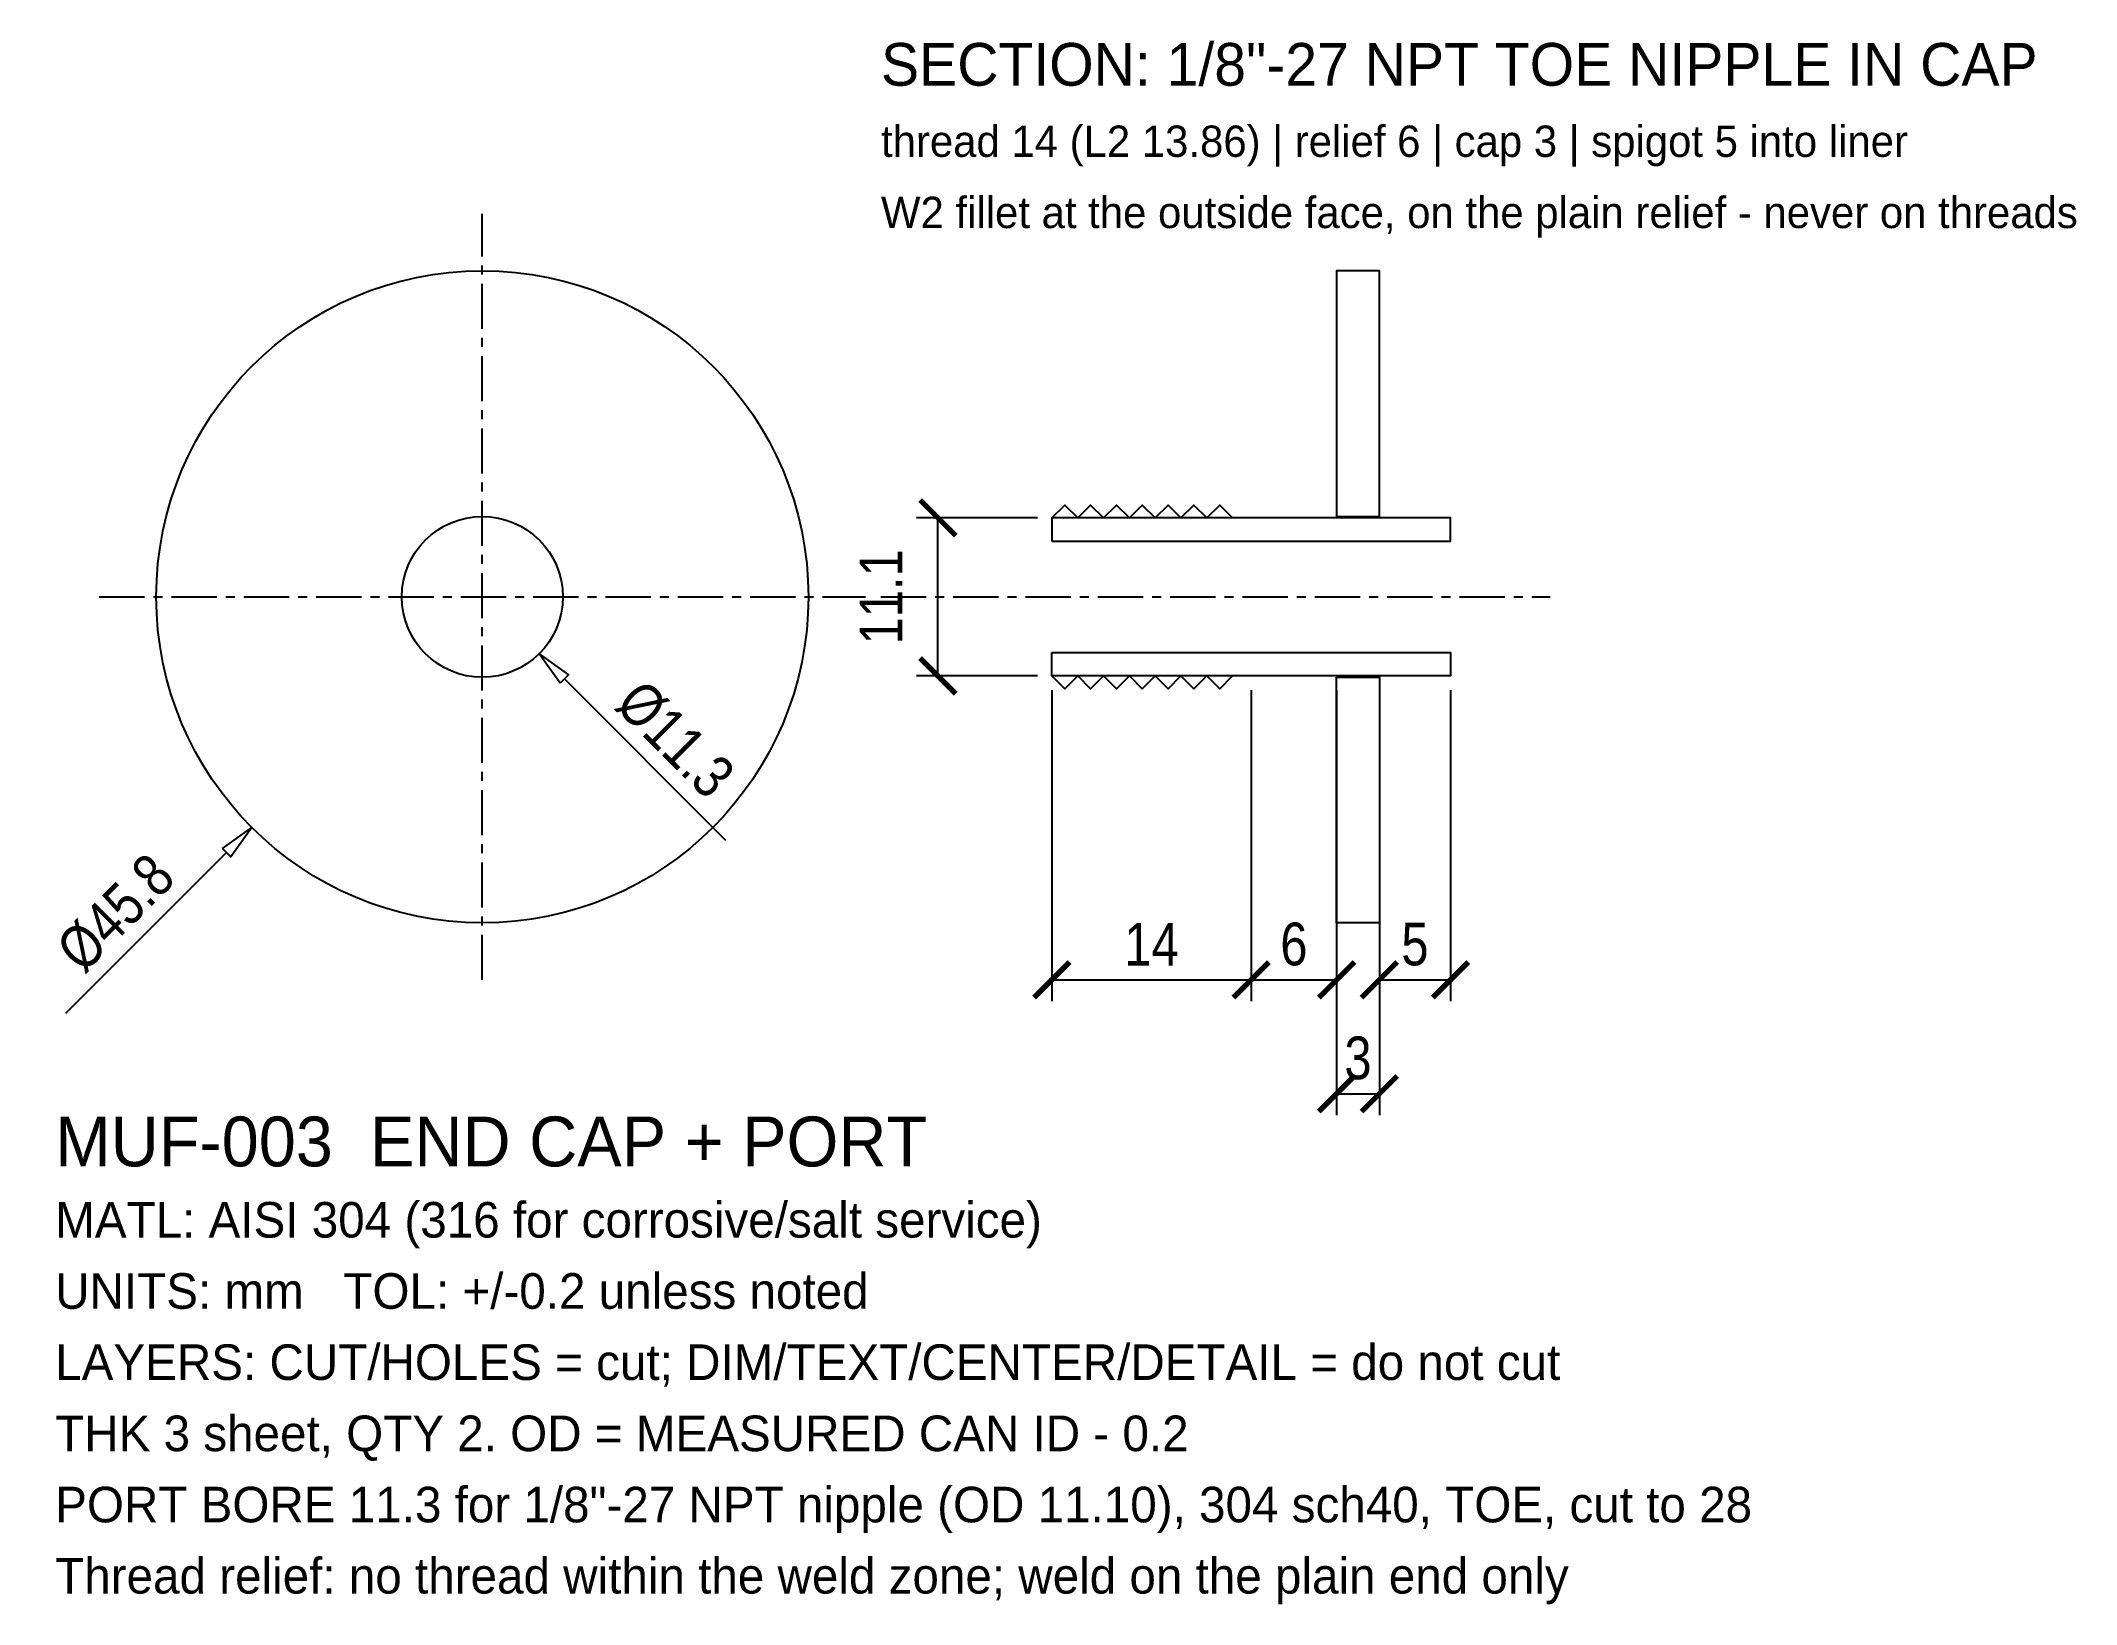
# Model space of a CAD drawing. Header units: millimetres. Extents: x -31 to 112, y -71 to 39.
import ezdxf

# ---------------------------------------------------------------- set-up
doc = ezdxf.new("R2010")
doc.units = ezdxf.units.MM
doc.linetypes.add('CENTER', pattern=[5.08, 3.175, -0.635, 0.635, -0.635])
for name, color, linetype in [('CENTER', 4, 'CENTER'), ('CUT', 7, 'Continuous'), ('DETAIL', 8, 'Continuous'), ('DIM', 3, 'Continuous'), ('TEXT', 2, 'Continuous')]:
    doc.layers.add(name, color=color, linetype=linetype)
doc.styles.add('OpenSansCondensed-Light', font='OpenSansCondensed-Light.ttf')
doc.dimstyles.new('EZ_RADIUS', dxfattribs={"dimtxt": 0.25, "dimasz": 0.25, "dimexe": 0.375, "dimexo": 0.125, "dimgap": 0.1, "dimtad": 1, "dimlfac": 100, "dimzin": 12, "dimdsep": 46, "dimtxsty": 'OpenSansCondensed-Light', "dimblk": 'CLOSEDBLANK', "dimcen": 0, "dimazin": 3, "dimtfac": 0.5, "dimtofl": 0, "dimtmove": 1, "dimatfit": 3})
doc.dimstyles.new('EZDXF', dxfattribs={"dimtxt": 0.25, "dimasz": 0.175, "dimexe": 0.375, "dimexo": 0.125, "dimgap": 0.1, "dimtad": 1, "dimlfac": 100, "dimzin": 12, "dimdsep": 46, "dimtxsty": 'OpenSansCondensed-Light', "dimblk": 'ARCHTICK', "dimcen": 2.5, "dimazin": 3, "dimtfac": 0.5, "dimtmove": 2, "dimatfit": 3})

# ---------------------------------------------------------------- blocks, each defined once
blk = doc.blocks.new('_CLOSEDBLANK')
at = {"color": 0, "linetype": 'BYBLOCK'}
blk.add_lwpolyline([(-1, 0.164), (0, 0), (-1, -0.164)], close=True, dxfattribs=at)
blk = doc.blocks.new('*D1')
blk.add_line((-17.96, -17.96), (-29.27, -29.27))
at = {"layer": 'Defpoints'}
for p in [(0, 0), (-16.19, -16.19)]:
    blk.add_point(p, dxfattribs=at)
at = {"layer": 'DIM', "xscale": 2.5, "yscale": 2.5, "rotation": 45}
blk.add_blockref('_CLOSEDBLANK', (-16.19, -16.19), dxfattribs=at)
at = {"layer": 'DIM', "insert": (-25.74, -22.2), "char_height": 3, "attachment_point": 5, "rotation": 45, "style": 'OpenSansCondensed-Light'}
blk.add_mtext('%%c45.8', dxfattribs=at)
blk = doc.blocks.new('*D2')
blk.add_line((5.76, -5.76), (17.08, -17.08))
at = {"layer": 'Defpoints'}
for p in [(0, 0), (4, -4)]:
    blk.add_point(p, dxfattribs=at)
at = {"layer": 'DIM', "xscale": 2.5, "yscale": 2.5, "rotation": 135}
blk.add_blockref('_CLOSEDBLANK', (4, -4), dxfattribs=at)
at = {"layer": 'DIM', "insert": (13.54, -10.01), "char_height": 3, "attachment_point": 5, "rotation": 315, "style": 'OpenSansCondensed-Light'}
blk.add_mtext('%%c11.3', dxfattribs=at)
blk = doc.blocks.new('_ARCHTICK')
at = {"color": 0, "linetype": 'BYBLOCK', "const_width": 0.15}
blk.add_lwpolyline([(-0.5, -0.5), (0.5, 0.5)], dxfattribs=at)

msp = doc.modelspace()

# ---------------------------------------------------------------- linework, layer by layer
at = {"layer": 'CENTER'}
for p, q in [((0, -26.9), (0, 26.9)), ((-26.9, 0), (26.9, 0)), ((28, 0), (75, 0))]:
    msp.add_line(p, q, dxfattribs=at)
at = {"layer": 'CUT'}
for radius in [22.9, 5.65]:
    msp.add_circle((0, 0), radius, dxfattribs=at)
at = {"layer": 'DETAIL'}
for points in [[(60, 5.65), (63, 5.65), (63, 22.9), (60, 22.9)], [(40, 3.91), (68, 3.91), (68, 5.55), (40, 5.55)], [(40, -3.91), (68, -3.91), (68, -5.55), (40, -5.55)], [(60, -5.65), (63, -5.65), (63, -22.9), (60, -22.9)]]:
    msp.add_lwpolyline(points, close=True, dxfattribs=at)
for points in [[(40, 5.55), (40.907, 6.45), (41.814, 5.55)], [(41.814, 5.55), (42.721, 6.45), (43.628, 5.55)], [(43.628, 5.55), (44.535, 6.45), (45.442, 5.55)], [(45.442, 5.55), (46.349, 6.45), (47.256, 5.55)], [(47.256, 5.55), (48.163, 6.45), (49.07, 5.55)], [(49.07, 5.55), (49.977, 6.45), (50.884, 5.55)], [(50.884, 5.55), (51.791, 6.45), (52.698, 5.55)], [(40, -5.55), (40.907, -6.45), (41.814, -5.55)], [(41.814, -5.55), (42.721, -6.45), (43.628, -5.55)], [(43.628, -5.55), (44.535, -6.45), (45.442, -5.55)], [(45.442, -5.55), (46.349, -6.45), (47.256, -5.55)], [(47.256, -5.55), (48.163, -6.45), (49.07, -5.55)], [(49.07, -5.55), (49.977, -6.45), (50.884, -5.55)], [(50.884, -5.55), (51.791, -6.45), (52.698, -5.55)]]:
    msp.add_lwpolyline(points, dxfattribs=at)

# ---------------------------------------------------------------- texts
at = {"layer": 'TEXT'}
for s, height, p in [('SECTION: 1/8"-27 NPT TOE NIPPLE IN CAP', 3, (28, 35.9)), ('thread 14 (L2 13.86) | relief 6 | cap 3 | spigot 5 into liner', 2.2, (28, 30.9)), ('W2 fillet at the outside face, on the plain relief - never on threads', 2.2, (28, 25.9)), ('MUF-003  END CAP + PORT', 3.5, (-30, -40)), ('MATL: AISI 304 (316 for corrosive/salt service)', 2.5, (-30, -45)), ('UNITS: mm   TOL: +/-0.2 unless noted', 2.5, (-30, -50)), ('LAYERS: CUT/HOLES = cut; DIM/TEXT/CENTER/DETAIL = do not cut', 2.5, (-30, -55)), ('THK 3 sheet, QTY 2. OD = MEASURED CAN ID - 0.2', 2.5, (-30, -60)), ('PORT BORE 11.3 for 1/8"-27 NPT nipple (OD 11.10), 304 sch40, TOE, cut to 28', 2.5, (-30, -65)), ('Thread relief: no thread within the weld zone; weld on the plain end only', 2.5, (-30, -70))]:
    msp.add_text(s, height=height, dxfattribs=at).set_placement(p)

# ---------------------------------------------------------------- dimensions: what is measured, and where the dimension line sits
at = {"layer": 'DIM'}
for p1, p2, picture, middle in [((16.193, 16.193), (-16.193, -16.193), '*D1', (-25.739, -22.203)), ((-3.995, 3.995), (3.995, -3.995), '*D2', (13.541, -10.006))]:
    dim = msp.add_diameter_dim_2p(p1=p1, p2=p2, dimstyle='EZ_RADIUS', override={"dimtxt": 3, "dimasz": 2.5, "dimexe": 1.5, "dimexo": 1, "dimgap": 1, "dimdec": 2, "dimlfac": 1, "dimzin": 8}, dxfattribs=at)
    dim.commit()
    dim.dimension.update_dxf_attribs({"geometry": picture, "text_midpoint": middle})
msp.add_linear_dim(base=(32, -5.55), p1=(40, -5.55), p2=(40, 5.55), angle=90, dimstyle='EZDXF', override={"dimtxt": 3, "dimasz": 2.5, "dimexe": 1.5, "dimexo": 1, "dimgap": 1, "dimdec": 2, "dimlfac": 1, "dimzin": 8}, dxfattribs=at).render()
for base, p1, p2 in [((40, -26.9), (40, -5.55), (54, -5.55)), ((54, -26.9), (54, -5.55), (60, -5.55)), ((63, -26.9), (63, -5.55), (68, -5.55)), ((60, -34.9), (60, -22.9), (63, -22.9))]:
    msp.add_linear_dim(base=base, p1=p1, p2=p2, dimstyle='EZDXF', override={"dimtxt": 3, "dimasz": 2.5, "dimexe": 1.5, "dimexo": 1, "dimgap": 1, "dimdec": 2, "dimlfac": 1, "dimzin": 8}, dxfattribs=at).render()

doc.saveas('drawing.dxf')
